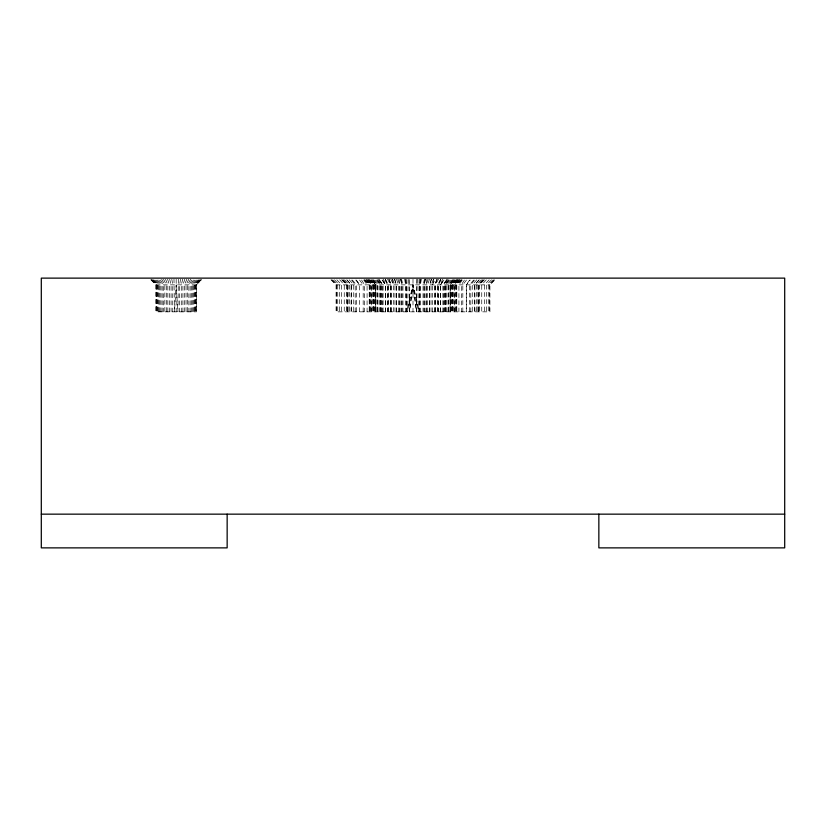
<?xml version="1.0" encoding="UTF-8"?>
<svg xmlns="http://www.w3.org/2000/svg" width="826" height="826" viewBox="0 0 826 826"><rect width="100%" height="100%" fill="white"/><g stroke="black" fill="none" stroke-linecap="round" stroke-linejoin="round"><path stroke-width="0.62" stroke-dasharray="4.13 3.1" d="M178.364 279.25L177.889 311.846L176.175 284.867L174.462 311.846L173.987 279.25M416.851 279.25L416.376 311.846L413 284.867L406.475 311.846L405.989 279.25M417.192 279.25L416.717 311.846L413 284.867L407.373 311.846L406.898 279.25M419.102 279.25L418.627 311.846L413 284.867L409.283 311.846L408.808 279.25M420 279.25L419.525 311.846L413 284.867L409.624 311.846L409.149 279.25M180.543 279.25L179.593 284.867L179.593 311.846M420.682 279.25L419.732 284.867L419.732 311.846M421.353 279.25L420.403 284.867L420.403 311.846M425.163 279.25L424.213 284.867L424.213 311.846M426.959 279.25L426.01 284.867L426.01 311.846M182.691 279.25L181.276 284.867L181.276 311.846M424.45 279.25L423.036 284.867L423.036 311.846M425.462 279.25L424.048 284.867L424.048 311.846M431.141 279.25L429.726 284.867L429.726 311.846M432.421 311.846L432.401 284.867L433.815 279.25M184.787 279.25L182.918 284.867L182.918 311.846M428.136 279.25L426.268 284.867L426.268 311.846M429.479 279.25L427.6 284.867L427.6 311.846M436.985 279.25L435.116 284.867L435.116 311.846M440.526 279.25L438.647 284.867L438.647 311.846M186.821 279.25L184.508 284.867L184.508 311.846M431.719 279.25L429.406 284.867L429.406 311.846M433.371 279.25L431.058 284.867L431.058 311.846M442.653 279.25L440.341 284.867L440.341 311.846M447.031 279.25L444.718 284.867L444.718 311.846M188.782 279.25L186.036 284.867L186.036 311.846M432.421 284.867L435.157 279.25M437.119 279.25L434.373 284.867L434.373 311.846M448.115 279.25L445.369 284.867L445.369 311.846M190.651 279.25L187.502 284.867L187.502 311.846M438.451 279.25L435.302 284.867L435.302 311.846M440.692 279.25L437.543 284.867L437.543 311.846M459.266 279.25L456.117 284.867L456.117 311.846M191.911 280.055L188.886 284.867L188.886 311.846M441.043 280.055L438.017 284.867L438.017 311.846M440.537 284.867L443.562 280.055M457.728 280.055L454.692 284.867L454.692 311.846M464.398 280.055L461.373 284.867L461.373 311.846M193.501 280.055L190.176 284.867L190.176 311.846M443.892 280.055L440.557 284.867L440.537 311.846M446.66 280.055L443.335 284.867L443.335 311.846M462.261 280.055L458.926 284.867L458.926 311.846M469.612 280.055L466.277 284.867L466.277 311.846L466.36 284.867L470.242 280.055M194.977 280.055L191.364 284.867L191.364 311.846M446.515 280.055L442.891 284.867L442.891 311.846M449.52 280.055L445.906 284.867L445.906 311.846M466.442 280.055L462.828 284.867L462.828 311.846M474.413 280.055L470.799 284.867L470.799 311.846M196.309 280.055L192.437 284.867L192.437 311.846M448.89 280.055L445.018 284.867L445.018 311.846M452.111 280.055L448.239 284.867L448.239 311.846M478.781 280.055L474.898 284.867L474.898 311.846M197.507 280.055L193.398 284.867L193.398 311.846M451.017 280.055L446.907 284.867L446.907 311.846M454.424 280.055L450.325 284.867L450.325 311.846M473.618 280.055L469.519 284.867L469.519 311.846M482.663 280.055L478.564 284.867L478.564 311.846M198.756 279.808L194.234 284.867L194.234 311.846M453.071 279.808L448.559 284.867L448.559 311.846M456.654 279.808L452.142 284.867L452.142 311.846M476.788 279.808L472.265 284.867L472.265 311.846M486.266 279.808L481.754 284.867L481.754 311.846M199.644 279.808L194.946 284.867L194.946 311.846M454.641 279.808L449.953 284.867L449.953 311.846M458.368 279.808L453.67 284.867L453.67 311.846M479.276 279.808L474.589 284.867L474.589 311.846M489.137 279.808L484.439 284.867L484.439 311.846M200.357 279.808L195.514 284.867L195.514 311.846M455.911 279.808L451.079 284.867L451.079 311.846M459.752 279.808L454.909 284.867L454.909 311.846M481.3 279.808L476.468 284.867L476.468 311.846M491.46 279.808L486.617 284.867L486.617 311.846M200.894 279.808L195.948 284.867L195.948 311.846M456.871 279.808L451.925 284.867L451.925 311.846M460.794 279.808L455.849 284.867L455.849 311.846M482.828 279.808L477.882 284.867L477.882 311.846M493.215 279.808L488.269 284.867L488.269 311.846M201.255 279.808L196.237 284.867L196.237 311.846M457.521 279.808L452.503 284.867L452.503 311.846M461.497 279.808L456.479 284.867L456.479 311.846M483.85 279.808L478.832 284.867L478.832 311.846M494.392 279.808L489.374 284.867L489.374 311.846M150.91 279.808L155.959 284.867L155.959 311.846L196.392 311.846L196.392 284.867L201.441 279.808M457.841 279.808L452.793 284.867L452.793 311.846M461.848 279.808L456.799 284.867L456.799 311.846M484.366 279.808L479.317 284.867L479.317 311.846M331.019 279.808L336.079 284.867L336.079 311.846L489.921 311.846L489.921 284.867L494.98 279.808M155.959 284.867L196.392 284.867M336.079 284.867L489.921 284.867M368.159 279.808L373.207 284.867L373.207 311.846M364.152 279.808L369.201 284.867L369.201 311.846M341.634 279.808L346.683 284.867L346.683 311.846M368.479 279.808L373.497 284.867L373.497 311.846M364.503 279.808L369.521 284.867L369.521 311.846M342.15 279.808L347.157 284.867L347.157 311.846M331.608 279.808L336.626 284.867L336.626 311.846M151.086 279.808L156.104 284.867L156.104 311.846M369.119 279.808L374.064 284.867L374.064 311.846M365.206 279.808L370.151 284.867L370.151 311.846M343.172 279.808L348.118 284.867L348.118 311.846M332.785 279.808L337.731 284.867L337.731 311.846M151.457 279.808L156.393 284.867L156.393 311.846M370.079 279.808L374.921 284.867L374.921 311.846M366.248 279.808L371.091 284.867L371.091 311.846M344.7 279.808L349.532 284.867L349.532 311.846M334.54 279.808L339.383 284.867L339.383 311.846M151.994 279.808L156.826 284.867L156.826 311.846M371.349 279.808L376.047 284.867L376.047 311.846M367.632 279.808L372.33 284.867L372.33 311.846M346.714 279.808L351.411 284.867L351.411 311.846M336.863 279.808L341.561 284.867L341.561 311.846M152.707 279.808L157.405 284.867L157.405 311.846M372.918 279.808L377.441 284.867L377.441 311.846M369.346 279.808L373.858 284.867L373.858 311.846M349.212 279.808L353.735 284.867L353.735 311.846M339.734 279.808L344.246 284.867L344.246 311.846M153.595 279.808L158.107 284.867L158.107 311.846M374.983 280.055L379.082 284.867L379.082 311.846M371.576 280.055L375.675 284.867L375.675 311.846M352.382 280.055L356.481 284.867L356.481 311.846M343.337 280.055L347.436 284.867L347.436 311.846M154.844 280.055L158.943 284.867L158.943 311.846M377.11 280.055L380.982 284.867L380.982 311.846M373.889 280.055L377.761 284.867L377.761 311.846M355.758 280.055L359.63 284.867L359.63 311.846M347.219 280.055L351.091 284.867L351.091 311.846M156.031 280.055L159.903 284.867L159.903 311.846M379.485 280.055L383.099 284.867L383.099 311.846M376.48 280.055L380.094 284.867L380.094 311.846M359.558 280.055L363.172 284.867L363.172 311.846M351.587 280.055L355.201 284.867L355.201 311.846M157.374 280.055L160.987 284.867L160.987 311.846M382.108 280.055L385.443 284.867M379.34 280.055L382.665 284.867L382.665 311.846M363.739 280.055L367.074 284.867L367.074 311.846M356.388 280.055L359.723 284.867M158.84 280.055L162.175 284.867L162.175 311.846M384.957 280.055L387.983 284.867L387.983 311.846M382.438 280.055L385.463 284.867L385.443 311.846M368.272 280.055L371.297 284.867L371.297 311.846M361.602 280.055L364.627 284.867L364.627 311.846M160.44 280.055L163.465 284.867L163.465 311.846M387.549 279.25L390.698 284.867L390.698 311.846M385.308 279.25L388.457 284.867L388.457 311.846M366.734 279.25L369.883 284.867L369.883 311.846M161.7 279.25L164.849 284.867L164.849 311.846M390.832 279.25L393.579 284.867L393.579 311.846M388.881 279.25L391.617 284.867L391.617 311.846M377.885 279.25L380.631 284.867L380.631 311.846M163.569 279.25L166.305 284.867L166.305 311.846M394.281 279.25L396.594 284.867L396.594 311.846M392.629 279.25L394.942 284.867L394.942 311.846M383.347 279.25L385.659 284.867L385.659 311.846M378.969 279.25L381.282 284.867L381.282 311.846M165.53 279.25L167.843 284.867L167.843 311.846M397.864 279.25L399.732 284.867L399.732 311.846M396.521 279.25L398.4 284.867L398.4 311.846M389.015 279.25L390.884 284.867L390.884 311.846M385.474 279.25L387.353 284.867L387.353 311.846M167.564 279.25L169.433 284.867L169.433 311.846M401.55 279.25L402.964 284.867L402.964 311.846M400.538 279.25L401.952 284.867L401.952 311.846M394.859 279.25L396.274 284.867L396.274 311.846M392.185 279.25L393.599 284.867M169.66 279.25L171.075 284.867L171.075 311.846M405.318 279.25L406.268 284.867L406.268 311.846M404.637 279.25L405.587 284.867L405.587 311.846M400.837 279.25L401.777 284.867L401.777 311.846M399.041 279.25L399.99 284.867L399.99 311.846M171.808 279.25L172.758 284.867L172.758 311.846M450.552 311.846L450.552 284.867L453.288 279.25L450.17 284.867L450.17 311.846M413 279.25L413 311.846M375.83 311.846L375.83 284.867L372.681 279.25L375.448 284.867L375.448 311.846M176.175 279.25L176.175 311.846"/><path stroke-width="1.24" d="M41.3 514.154L784.7 514.154M598.85 514.154L598.85 547.875L784.7 547.875L784.7 278.125L41.3 278.125L41.3 547.875L227.15 547.875L227.15 514.154"/></g></svg>
